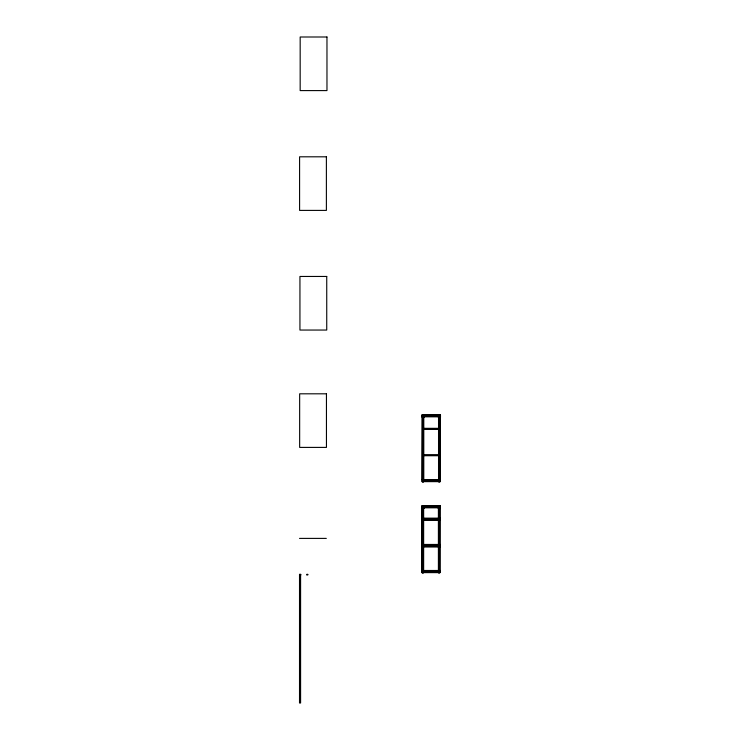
<?xml version="1.0" encoding="UTF-8"?>
<svg xmlns="http://www.w3.org/2000/svg" width="740" height="740" viewBox="0 0 740 740"><rect width="100%" height="100%" fill="white"/><g stroke="black" fill="none" stroke-linecap="round" stroke-linejoin="round"><path stroke-width="1.11" d="M422.577 415.112L422.253 481.638M423.317 415.14L422.716 415.14L422.762 416.814L440.337 416.814M439.144 415.14L439.745 415.14M423.317 415.565L439.144 415.565M422.716 416.204L440.337 416.213M424.261 417.277L422.115 417.277L422.115 415.14M438.339 417.277L440.485 417.277L440.485 415.14M422.577 427.859L423.178 427.859M439.144 427.766L439.745 427.766M423.178 428.331L438.996 428.331L438.996 428.932L422.577 428.932M439.144 428.839L439.745 428.839M439.144 454.332L439.745 454.332M423.317 454.804L439.144 454.804M422.577 455.405L439.745 455.405M422.577 455.72L439.727 455.72M421.976 479.492L424.122 479.492M438.2 479.492L440.337 479.492M422.577 479.622L440.152 479.622L440.152 480.223L422.577 480.223M422.577 480.565L438.996 480.528M423.178 481.13L438.996 481.13M423.188 481.315L440.337 481.315M422.438 506.105L422.115 572.621M423.178 506.123L422.577 506.123L422.623 507.807L440.198 507.807M439.005 506.123L439.597 506.123M423.178 506.549L439.005 506.549M422.577 507.196L440.198 507.205M424.122 508.269L421.976 508.269L421.976 506.123M438.2 508.269L440.346 508.269L440.346 506.123M422.115 518.962L423.039 518.842M423.039 519.313L438.857 519.313M423.067 519.813L440.217 519.813M422.438 519.915L438.857 519.915M423.067 520.137L440.217 520.137M299.515 538.396L326.312 538.396M422.438 544.455L440.152 544.455M422.466 544.723L439.653 544.714L439.653 545.315L422.466 545.315M422.438 545.056L440.152 545.056M422.438 546.398L440.152 546.388M422.438 546.999L440.152 546.99M421.837 570.485L440.198 570.485M422.438 571.206L440.013 571.206L440.013 570.605M438.857 571.511L422.438 571.548M423.039 572.113L438.857 572.113L438.885 505.642M423.049 572.307L440.198 572.307M439.865 414.641L422.716 414.964L440.337 414.641L440.337 481.638L421.976 481.638L421.976 414.641L422.577 414.641L422.577 482.119M439.884 417.073L439.884 417.878M439.745 414.641L439.653 482.119M439.727 505.624L422.577 505.947L440.198 505.624L440.198 572.621L421.837 572.621L421.837 505.624L422.438 505.624L422.438 573.102M439.745 508.056L439.745 508.861M439.569 480.241L439.569 481.315M439.597 505.624L439.514 573.102M439.43 571.234L439.43 572.307M439.144 414.964L439.144 479.326M438.968 480.241L438.968 481.315M438.802 478.9L438.802 479.705M438.802 481.315L438.802 482.119M438.829 571.234L438.829 572.307M438.654 569.883L438.654 571.077M438.654 572.298L438.654 573.102M438.543 415.797L438.543 479.326M438.404 506.78L438.404 571.465M423.779 415.797L423.779 479.326M423.659 416.269L423.659 417.878M423.641 506.78L423.641 571.465M423.521 508.056L423.521 508.861M423.317 414.964L423.317 416.204M423.317 455.405L423.317 454.332L422.716 454.332L422.716 455.405M423.437 478.9L423.437 479.705M423.437 481.315L423.437 482.119M423.289 569.883L423.289 571.077M423.289 572.298L423.289 573.102M423.178 415.797L423.178 479.326M423.178 480.528L423.188 481.638M423.178 505.947L423.178 507.196M423.178 545.315L423.178 546.388M423.039 506.78L423.049 572.621M422.808 417.073L422.808 417.878M422.66 508.056L422.66 508.861M422.632 544.705L422.577 546.388M300.588 574.37L300.588 703L299.515 703L299.515 574.37L300.792 574.37L300.792 574.971L299.719 574.971L299.719 574.37M326.969 37L300.172 37L300.172 90.594L326.969 90.594L326.969 37M326.386 156.806L299.589 156.806L299.589 210.401L326.386 210.401L326.386 156.806M326.738 276.455L299.94 276.455L299.94 330.049L326.738 330.049L326.738 276.455M326.451 393.81L299.654 393.81L299.654 447.404L326.451 447.404L326.451 393.81M439.865 429.071L422.716 429.385L439.865 429.071M440.328 518.148L422.605 518.148L422.605 518.749L440.328 518.749L440.328 518.148M307.775 574.37L306.702 574.37L306.702 574.971L307.775 574.971L307.775 574.37"/></g></svg>
